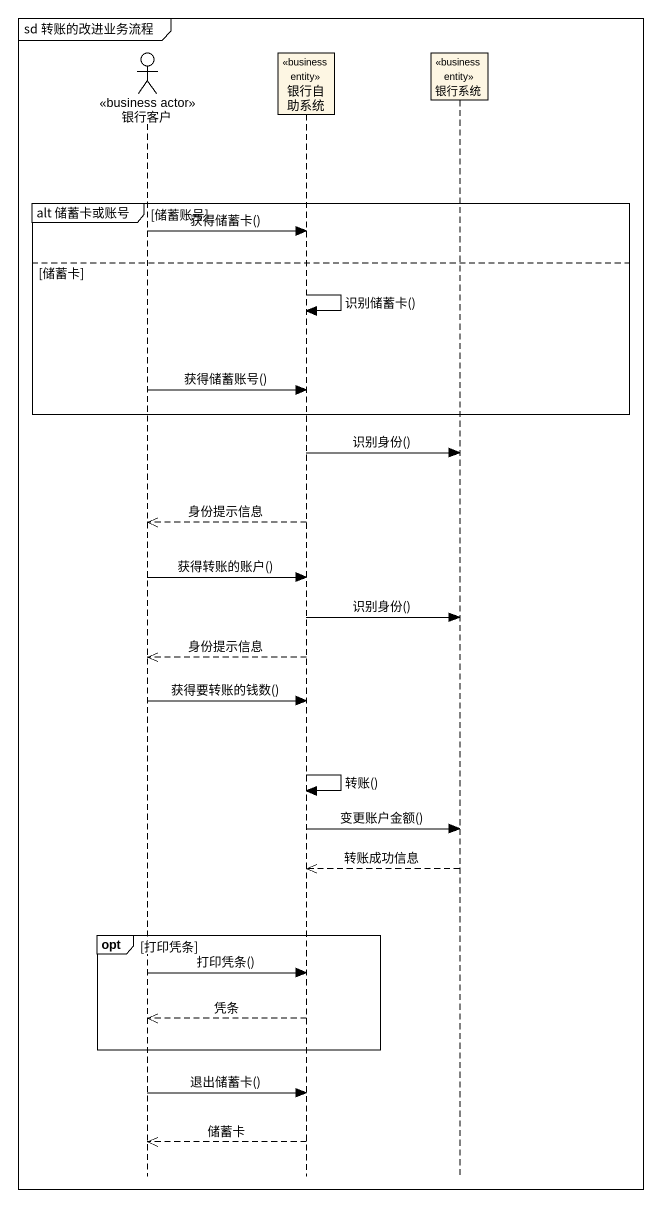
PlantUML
@startuml
mainframe sd 转账的改进业务流程
hide footbox
actor 银行客户 <<business actor>>
participant 银行自助系统 <<business entity>>
participant 银行系统 <<business entity>>

group alt 储蓄卡或账号 [储蓄账号]
  银行客户 -> 银行自助系统 : 获得储蓄卡()
else 储蓄卡
  银行自助系统 -> 银行自助系统 : 识别储蓄卡()
  银行客户 -> 银行自助系统 : 获得储蓄账号()
end
银行自助系统 -> 银行系统 : 识别身份()
银行自助系统 -->> 银行客户 : 身份提示信息
银行客户 -> 银行自助系统 : 获得转账的账户()
银行自助系统 -> 银行系统 : 识别身份()
银行自助系统 -->> 银行客户 : 身份提示信息
银行客户 -> 银行自助系统 : 获得要转账的钱数()
银行自助系统 -> 银行自助系统 : 转账()
银行自助系统 -> 银行系统 : 变更账户金额()
银行系统 -->> 银行自助系统 : 转账成功信息
opt 打印凭条
  银行客户 -> 银行自助系统 : 打印凭条()
  银行自助系统 -->> 银行客户 : 凭条
end
银行客户 -> 银行自助系统 : 退出储蓄卡()
银行自助系统 -->> 银行客户 : 储蓄卡
@enduml
